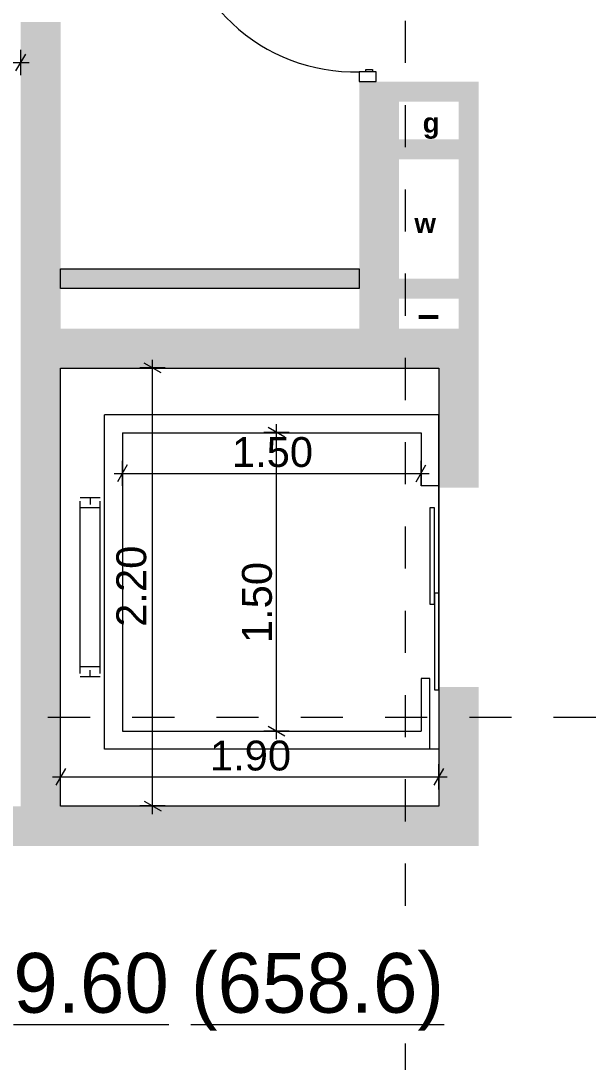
# Model space of a CAD drawing. Header units: millimetres. Extents: x 475206255 to 476720147, y 4620882299 to 4621447368.
# Drawn here: x 475243224 to 475246079, y 4621152881 to 4621158112 of the extents above; entities that cross this region are included whole.
import ezdxf

# ---------------------------------------------------------------- set-up
doc = ezdxf.new("R2010")
doc.units = ezdxf.units.MM
doc.header["$MEASUREMENT"] = 0
doc.set_wipeout_variables(frame=1)
doc.linetypes.add('Dashed', pattern=[423.333333, 211.666667, -211.666667])
doc.linetypes.add('Wipeout_Contour', pattern=[1000, 0, -1000])
for name, color, linetype, lineweight in [('2D Drafting - General_Pen_No__1_Pen_No__7_Pen_No__7', 7, 'Continuous', 0), ('2D Drafting - General_Pen_No__250_Pen_No__7_Pen_No__7', 7, 'Continuous', 0), ('Doors_Pen_No__7_Pen_No__7_Pen_No__7', 7, 'Continuous', 0), ('G-Anno-Nplt_Pen_No__7', 7, 'Continuous', 0), ('New_._Pen_No__1', 1, 'Continuous', 0), ('New_2D Drafting - General_Pen_No__250_Pen_No__7_Pen_No__154', 154, 'Continuous', 0), ('New_2D Drafting - General_Pen_No__250_Pen_No__7_Pen_No__250', 7, 'Continuous', 0), ('New_2D Drafting - General_Pen_No__250_Pen_No__7_Pen_No__7', 7, 'Continuous', 0), ('New_2D Drafting - General_Pen_No__30_Pen_No__9_Pen_No__9_Pen_No__4', 7, 'Continuous', 0), ('New_2D Drafting - General_Pen_No__30_Pen_No__9_Pen_No__9_Pen_No__7', 7, 'Continuous', 0), ('New_R03_Nakveti_Pen_No__250', 7, 'Continuous', 0), ('New_R03_Nakveti_Pen_No__4', 7, 'Continuous', 0), ('New_shenobebi_Pen_No__1', 1, 'Continuous', 0), ('New_shenobebi_Pen_No__7', 7, 'Continuous', 0), ('zoma_Pen_No__142', 142, 'Continuous', 0)]:
    doc.layers.add(name, color=color, linetype=linetype, lineweight=lineweight)
doc.layers.add('zoma', color=7, linetype='Continuous')
doc.styles.add('GENERATED_STYLE_2', font='arial.ttf')
doc.styles.add('GENERATED_STYLE_6', font='avaza.ttf')
doc.styles.add('GENERATED_STYLE_7', font='arialbd.ttf')
doc.dimstyles.new('GENERATED_STYLE__3', dxfattribs={"dimtxt": 200, "dimasz": 64.421331, "dimexe": 0.18, "dimexo": 3, "dimgap": 0, "dimtad": 1, "dimtih": 1, "dimtoh": 1, "dimlfac": 0.001, "dimzin": 0, "dimdsep": 46, "dimtxsty": 'GENERATED_STYLE_2', "dimblk": 'ARROWHEAD_2', "dimblk1": 'ARROWHEAD_2', "dimblk2": 'ARROWHEAD_2', "dimcen": 0.09, "dimclrd": 142, "dimclre": 142, "dimclrt": 142, "dimadec": 0, "dimazin": 0, "dimtfac": 1, "dimtdec": 4, "dimtmove": 0, "dimatfit": 3, "dimfxl": 1, "dimtolj": 1, "dimtzin": 0, "dimarcsym": 0})
doc.dimstyles.new('GENERATED_STYLE__5', dxfattribs={"dimtxt": 150, "dimasz": 64.421331, "dimexe": 0.18, "dimexo": 3, "dimgap": 0, "dimtad": 1, "dimtih": 1, "dimtoh": 1, "dimlfac": 0.001, "dimzin": 0, "dimdsep": 46, "dimtxsty": 'GENERATED_STYLE_2', "dimblk": 'ARROWHEAD_2', "dimblk1": 'ARROWHEAD_2', "dimblk2": 'ARROWHEAD_2', "dimcen": 0.09, "dimclrd": 142, "dimclre": 142, "dimclrt": 142, "dimadec": 0, "dimazin": 0, "dimtfac": 1, "dimtdec": 4, "dimtmove": 0, "dimatfit": 3, "dimfxl": 1, "dimtolj": 1, "dimtzin": 0, "dimarcsym": 0})
doc.dimstyles.new('GENERATED_STYLE__6', dxfattribs={"dimtxt": 150, "dimasz": 64.421331, "dimexe": 0.18, "dimexo": 3, "dimgap": 0, "dimtad": 1, "dimlfac": 0.001, "dimzin": 0, "dimdsep": 46, "dimtxsty": 'GENERATED_STYLE_2', "dimblk": 'ARROWHEAD_2', "dimblk1": 'ARROWHEAD_2', "dimblk2": 'ARROWHEAD_2', "dimcen": 0.09, "dimclrd": 142, "dimclre": 142, "dimclrt": 142, "dimadec": 0, "dimazin": 0, "dimtfac": 1, "dimtdec": 4, "dimtmove": 2, "dimatfit": 3, "dimfxl": 1, "dimtolj": 1, "dimtzin": 0, "dimarcsym": 0})
doc.dimstyles.new('GENERATED_STYLE__7', dxfattribs={"dimtxt": 150, "dimasz": 64.421331, "dimexe": 0.18, "dimexo": 3, "dimgap": 0, "dimtad": 1, "dimlfac": 0.001, "dimzin": 0, "dimdsep": 46, "dimtxsty": 'GENERATED_STYLE_2', "dimblk": 'ARROWHEAD_2', "dimblk1": 'ARROWHEAD_2', "dimblk2": 'ARROWHEAD_2', "dimcen": 0.09, "dimclrd": 142, "dimclre": 142, "dimclrt": 142, "dimadec": 0, "dimazin": 0, "dimtfac": 1, "dimtdec": 4, "dimtmove": 0, "dimatfit": 3, "dimfxl": 1, "dimtolj": 1, "dimtzin": 0, "dimarcsym": 0})
doc.dimstyles.new('GENERATED_STYLE__9', dxfattribs={"dimtxt": 200, "dimasz": 64.421331, "dimexe": 0.18, "dimexo": 3, "dimgap": 0, "dimtad": 1, "dimlfac": 0.001, "dimzin": 0, "dimdsep": 46, "dimtxsty": 'GENERATED_STYLE_2', "dimblk": 'ARROWHEAD_2', "dimblk1": 'ARROWHEAD_2', "dimblk2": 'ARROWHEAD_2', "dimcen": 0.09, "dimclrd": 142, "dimclre": 142, "dimclrt": 142, "dimadec": 0, "dimazin": 0, "dimtfac": 1, "dimtdec": 4, "dimtmove": 0, "dimatfit": 3, "dimfxl": 1, "dimtolj": 1, "dimtzin": 0, "dimarcsym": 0})

# ---------------------------------------------------------------- blocks, each defined once
blk = doc.blocks.new('*D145', base_point=(475826095.8, 4621095193.2))
at = {"layer": 'zoma_Pen_No__142', "color": 142, "linetype": 'Continuous', "lineweight": 0, "transparency": 16777216}
for p, q in [((475243448.8, 4621154356.4), (475243399.9, 4621154271.6)), ((475243424.3, 4621154250.4), (475243424.3, 4621154377.6)), ((475245299.9, 4621154271.6), (475245348.8, 4621154356.4)), ((475245324.3, 4621154250.4), (475245324.3, 4621154377.6)), ((475243382.9, 4621154314), (475243424.3, 4621154314)), ((475243424.3, 4621154314), (475245324.3, 4621154314)), ((475245324.3, 4621154314), (475245365.8, 4621154314))]:
    blk.add_line(p, q, dxfattribs=at)
at = {"layer": 'zoma_Pen_No__142', "color": 142, "lineweight": 0, "transparency": 16777216, "insert": (475244174.2, 4621154344), "char_height": 150, "attachment_point": 7, "style": 'GENERATED_STYLE_2'}
blk.add_mtext('\\A1;{\\pql;\\fArial|b0|i0|c204|p0;\\W1.000000;1.90}', dxfattribs=at)
blk = doc.blocks.new('ARROWHEAD_2')
at = {"color": 0, "linetype": 'Continuous', "lineweight": 0}
for p, q in [((0, 0), (-1, 0)), ((-0.378, -0.655), (0.378, 0.655))]:
    blk.add_line(p, q, dxfattribs=at)
blk = doc.blocks.new('*D146', base_point=(475826095.8, 4621095193.2))
at = {"layer": 'zoma_Pen_No__142', "color": 142, "linetype": 'Continuous', "lineweight": 0, "transparency": 16777216}
for p, q in [((475244508.5, 4621156044.3), (475244508.5, 4621156085.7)), ((475244572.1, 4621156044.3), (475244444.9, 4621156044.3)), ((475244550.9, 4621156019.8), (475244466.1, 4621156068.7)), ((475244508.5, 4621154544.3), (475244508.5, 4621156044.3)), ((475244466.1, 4621154568.7), (475244550.9, 4621154519.8)), ((475244572.1, 4621154544.3), (475244444.9, 4621154544.3)), ((475244508.5, 4621154502.8), (475244508.5, 4621154544.3))]:
    blk.add_line(p, q, dxfattribs=at)
at = {"layer": 'zoma_Pen_No__142', "color": 142, "lineweight": 0, "transparency": 16777216, "insert": (475244487.5, 4621154985.6), "char_height": 150, "attachment_point": 7, "rotation": 90, "style": 'GENERATED_STYLE_2'}
blk.add_mtext('\\A1;{\\pql;\\fArial|b0|i0|c204|p0;\\W1.000000;1.50}', dxfattribs=at)
blk = doc.blocks.new('*D147', base_point=(475826095.8, 4621095193.2))
at = {"layer": 'zoma_Pen_No__142', "color": 142, "linetype": 'Continuous', "lineweight": 0, "transparency": 16777216}
for p, q in [((475243759.1, 4621155880.9), (475243710.2, 4621155796.2)), ((475243734.7, 4621155775), (475243734.7, 4621155902.1)), ((475245210.2, 4621155796.2), (475245259.1, 4621155880.9)), ((475245234.7, 4621155775), (475245234.7, 4621155902.1)), ((475243693.2, 4621155838.5), (475243734.7, 4621155838.5)), ((475243734.7, 4621155838.5), (475245234.7, 4621155838.5)), ((475245234.7, 4621155838.5), (475245276.1, 4621155838.5))]:
    blk.add_line(p, q, dxfattribs=at)
at = {"layer": 'zoma_Pen_No__142', "color": 142, "lineweight": 0, "transparency": 16777216, "insert": (475244284.5, 4621155868.5), "char_height": 150, "attachment_point": 7, "style": 'GENERATED_STYLE_2'}
blk.add_mtext('\\A1;{\\pql;\\fArial|b0|i0|c204|p0;\\W1.000000;1.50}', dxfattribs=at)
blk = doc.blocks.new('*D148', base_point=(475826095.8, 4621095193.2))
at = {"layer": 'zoma_Pen_No__142', "color": 142, "linetype": 'Continuous', "lineweight": 0, "transparency": 16777216}
for p, q in [((475243886.3, 4621156367.7), (475243886.3, 4621156409.1)), ((475243949.9, 4621156367.7), (475243822.7, 4621156367.7)), ((475243928.7, 4621156343.2), (475243843.9, 4621156392.1)), ((475243886.3, 4621154167.7), (475243886.3, 4621156367.7)), ((475243949.9, 4621154167.7), (475243822.7, 4621154167.7)), ((475243843.9, 4621154192.1), (475243928.7, 4621154143.2)), ((475243886.3, 4621154126.2), (475243886.3, 4621154167.7))]:
    blk.add_line(p, q, dxfattribs=at)
at = {"layer": 'zoma_Pen_No__142', "color": 142, "lineweight": 0, "transparency": 16777216, "insert": (475243856.3, 4621155067.5), "char_height": 150, "attachment_point": 7, "rotation": 90, "style": 'GENERATED_STYLE_2'}
blk.add_mtext('\\A1;{\\pql;\\fArial|b0|i0|c204|p0;\\W1.000000;2.20}', dxfattribs=at)
blk = doc.blocks.new('*D165', base_point=(475826095.8, 4621095193.2))
at = {"layer": 'zoma_Pen_No__142', "color": 142, "linetype": 'Continuous', "lineweight": 0, "transparency": 16777216}
for p, q in [((475299175.7, 4621159381.7), (475299091, 4621159430.6)), ((475299133.3, 4621159406.2), (475299133.3, 4621159447.6)), ((475299196.9, 4621159406.2), (475299069.8, 4621159406.2)), ((475299133.3, 4621144206.2), (475299133.3, 4621159406.2)), ((475299196.9, 4621144206.2), (475299069.8, 4621144206.2)), ((475299091, 4621144230.6), (475299175.7, 4621144181.7)), ((475299133.3, 4621144164.7), (475299133.3, 4621144206.2))]:
    blk.add_line(p, q, dxfattribs=at)
at = {"layer": 'zoma_Pen_No__142', "color": 142, "lineweight": 0, "transparency": 16777216, "insert": (475299093.3, 4621151463), "char_height": 200, "attachment_point": 7, "rotation": 90, "style": 'GENERATED_STYLE_2'}
blk.add_mtext('\\A1;{\\pql;\\fArial|b0|i0|c204|p0;\\W1.000000;15.20}', dxfattribs=at)
blk = doc.blocks.new('*D172', base_point=(475826095.8, 4621095193.2))
at = {"layer": 'zoma_Pen_No__142', "color": 142, "linetype": 'Continuous', "lineweight": 0, "transparency": 16777216}
for p, q in [((475298407.8, 4621154206.2), (475298280.6, 4621154206.2)), ((475298301.8, 4621154230.6), (475298386.6, 4621154181.7)), ((475298344.2, 4621152606.2), (475298344.2, 4621154206.2)), ((475298301.8, 4621152630.6), (475298386.6, 4621152581.7)), ((475298407.8, 4621152606.2), (475298280.6, 4621152606.2))]:
    blk.add_line(p, q, dxfattribs=at)
at = {"layer": 'zoma_Pen_No__142', "color": 142, "lineweight": 0, "transparency": 16777216, "insert": (475298304.2, 4621153139.2), "char_height": 200, "attachment_point": 7, "rotation": 90, "style": 'GENERATED_STYLE_2'}
blk.add_mtext('\\A1;{\\pql;\\fArial|b0|i0|c204|p0;\\W1.000000;1.60}', dxfattribs=at)
blk = doc.blocks.new('*D173', base_point=(475826095.8, 4621095193.2))
at = {"layer": 'zoma_Pen_No__142', "color": 142, "linetype": 'Continuous', "lineweight": 0, "transparency": 16777216}
for p, q in [((475298301.8, 4621159030.6), (475298386.6, 4621158981.7)), ((475298407.8, 4621159006.2), (475298280.6, 4621159006.2)), ((475298344.2, 4621154206.2), (475298344.2, 4621159006.2)), ((475298407.8, 4621154206.2), (475298280.6, 4621154206.2)), ((475298301.8, 4621154230.6), (475298386.6, 4621154181.7))]:
    blk.add_line(p, q, dxfattribs=at)
at = {"layer": 'zoma_Pen_No__142', "color": 142, "lineweight": 0, "transparency": 16777216, "char_height": 200, "attachment_point": 7, "rotation": 90, "style": 'GENERATED_STYLE_2'}
for s, insert in [('\\A1;{\\pql;\\fArial|b0|i0|c204|p0;\\W1.000000;0.40}', (475298304.2, 4621158447.8)), ('\\A1;{\\pql;\\fArial|b0|i0|c204|p0;\\W1.000000;4.80}', (475298304.2, 4621156339.2))]:
    blk.add_mtext(s, dxfattribs=dict(at, insert=insert))
blk = doc.blocks.new('*D415', base_point=(475826095.8, 4621095193.2))
at = {"layer": 'zoma_Pen_No__142', "color": 142, "linetype": 'Continuous', "lineweight": 0, "transparency": 16777216}
for p, q in [((475241824.3, 4621157838.5), (475241824.3, 4621157965.6)), ((475243224.3, 4621157838.5), (475243224.3, 4621157965.6)), ((475241848.8, 4621157944.4), (475241799.9, 4621157859.7)), ((475243199.9, 4621157859.7), (475243248.8, 4621157944.4)), ((475241782.9, 4621157902), (475241824.3, 4621157902)), ((475241824.3, 4621157902), (475243224.3, 4621157902)), ((475243224.3, 4621157902), (475243265.8, 4621157902))]:
    blk.add_line(p, q, dxfattribs=at)
at = {"layer": 'zoma_Pen_No__142', "color": 142, "lineweight": 0, "transparency": 16777216, "insert": (475242324.2, 4621157932), "char_height": 150, "attachment_point": 7, "style": 'GENERATED_STYLE_2'}
blk.add_mtext('\\A1;{\\pql;\\fArial|b0|i0|c204|p0;\\W1.000000;1.40}', dxfattribs=at)
blk = doc.blocks.new('*D1334', base_point=(475826095.8, 4621095193.2))
at = {"layer": 'zoma_Pen_No__142', "color": 142, "linetype": 'Continuous', "lineweight": 0, "transparency": 16777216}
for p, q in [((475240519.4, 4621160358.8), (475240519.4, 4621160486)), ((475247019.4, 4621160358.8), (475247019.4, 4621160486)), ((475240543.8, 4621160464.8), (475240494.9, 4621160380)), ((475240519.4, 4621160422.4), (475247019.4, 4621160422.4)), ((475247043.8, 4621160464.8), (475246994.9, 4621160380))]:
    blk.add_line(p, q, dxfattribs=at)
at = {"layer": 'zoma_Pen_No__142', "color": 142, "lineweight": 0, "transparency": 16777216, "char_height": 200, "attachment_point": 7, "style": 'GENERATED_STYLE_2'}
for s, insert in [('\\A1;{\\pql;\\fArial|b0|i0|c204|p0;\\W1.000000;6.50}', (475243502.4, 4621160462.4)), ('\\A1;{\\pql;\\fArial|b0|i0|c204|p0;\\W1.000000;0.40}', (475246461, 4621160462.4))]:
    blk.add_mtext(s, dxfattribs=dict(at, insert=insert))
blk = doc.blocks.new('*D1393', base_point=(475826095.8, 4621095193.2))
at = {"layer": 'zoma_Pen_No__142', "color": 142, "linetype": 'Continuous', "lineweight": 0, "transparency": 16777216}
for p, q in [((475240519.4, 4621209735.5), (475240519.4, 4621209862.6)), ((475247019.4, 4621209735.5), (475247019.4, 4621209862.6)), ((475240543.8, 4621209841.4), (475240494.9, 4621209756.6)), ((475240519.4, 4621209799), (475247019.4, 4621209799)), ((475247043.8, 4621209841.4), (475246994.9, 4621209756.6))]:
    blk.add_line(p, q, dxfattribs=at)
at = {"layer": 'zoma_Pen_No__142', "color": 142, "lineweight": 0, "transparency": 16777216, "char_height": 200, "attachment_point": 7, "style": 'GENERATED_STYLE_2'}
for s, insert in [('\\A1;{\\pql;\\fArial|b0|i0|c204|p0;\\W1.000000;6.50}', (475243502.4, 4621209839)), ('\\A1;{\\pql;\\fArial|b0|i0|c204|p0;\\W1.000000;0.40}', (475246461, 4621209839))]:
    blk.add_mtext(s, dxfattribs=dict(at, insert=insert))
blk = doc.blocks.new('*D1417', base_point=(475826095.8, 4621095193.2))
at = {"layer": 'zoma_Pen_No__142', "color": 142, "linetype": 'Continuous', "lineweight": 0, "transparency": 16777216}
for p, q in [((475240543.8, 4621191296.5), (475240494.9, 4621191211.7)), ((475240519.4, 4621191190.5), (475240519.4, 4621191317.7)), ((475247043.8, 4621191296.5), (475246994.9, 4621191211.7)), ((475247019.4, 4621191190.5), (475247019.4, 4621191317.7)), ((475240519.4, 4621191254.1), (475247019.4, 4621191254.1))]:
    blk.add_line(p, q, dxfattribs=at)
at = {"layer": 'zoma_Pen_No__142', "color": 142, "lineweight": 0, "transparency": 16777216, "char_height": 200, "attachment_point": 7, "style": 'GENERATED_STYLE_2'}
for s, insert in [('\\A1;{\\pql;\\fArial|b0|i0|c204|p0;\\W1.000000;6.50}', (475243502.4, 4621191294.1)), ('\\A1;{\\pql;\\fArial|b0|i0|c204|p0;\\W1.000000;0.40}', (475246461, 4621191294.1))]:
    blk.add_mtext(s, dxfattribs=dict(at, insert=insert))
blk = doc.blocks.new('*D1451', base_point=(475826095.8, 4621095193.2))
at = {"layer": 'zoma_Pen_No__142', "color": 142, "linetype": 'Continuous', "lineweight": 0, "transparency": 16777216}
for p, q in [((475240543.8, 4621259031.2), (475240494.9, 4621258946.4)), ((475240519.4, 4621258925.2), (475240519.4, 4621259052.4)), ((475247043.8, 4621259031.2), (475246994.9, 4621258946.4)), ((475247019.4, 4621258925.2), (475247019.4, 4621259052.4)), ((475240519.4, 4621258988.8), (475247019.4, 4621258988.8))]:
    blk.add_line(p, q, dxfattribs=at)
at = {"layer": 'zoma_Pen_No__142', "color": 142, "lineweight": 0, "transparency": 16777216, "char_height": 200, "attachment_point": 7, "style": 'GENERATED_STYLE_2'}
for s, insert in [('\\A1;{\\pql;\\fArial|b0|i0|c204|p0;\\W1.000000;6.50}', (475243502.4, 4621259028.8)), ('\\A1;{\\pql;\\fArial|b0|i0|c204|p0;\\W1.000000;0.40}', (475246461, 4621259028.8))]:
    blk.add_mtext(s, dxfattribs=dict(at, insert=insert))
blk = doc.blocks.new('*D1475', base_point=(475826095.8, 4621095193.2))
at = {"layer": 'zoma_Pen_No__142', "color": 142, "linetype": 'Continuous', "lineweight": 0, "transparency": 16777216}
for p, q in [((475240519.4, 4621240380.3), (475240519.4, 4621240507.4)), ((475247019.4, 4621240380.3), (475247019.4, 4621240507.4)), ((475240543.8, 4621240486.2), (475240494.9, 4621240401.5)), ((475247043.8, 4621240486.2), (475246994.9, 4621240401.5)), ((475240519.4, 4621240443.8), (475247019.4, 4621240443.8))]:
    blk.add_line(p, q, dxfattribs=at)
at = {"layer": 'zoma_Pen_No__142', "color": 142, "lineweight": 0, "transparency": 16777216, "char_height": 200, "attachment_point": 7, "style": 'GENERATED_STYLE_2'}
for s, insert in [('\\A1;{\\pql;\\fArial|b0|i0|c204|p0;\\W1.000000;6.50}', (475243502.4, 4621240483.8)), ('\\A1;{\\pql;\\fArial|b0|i0|c204|p0;\\W1.000000;0.40}', (475246461, 4621240483.8))]:
    blk.add_mtext(s, dxfattribs=dict(at, insert=insert))

msp = doc.modelspace()

# ---------------------------------------------------------------- hatches: boundary and pattern name
at = {"layer": '2D Drafting - General_Pen_No__250_Pen_No__7_Pen_No__7', "linetype": 'Continuous', "lineweight": 0}
for points in [[(475243424.343, 4621158106.124), (475243424.343, 4621156566.092), (475243224.343, 4621156566.092), (475243224.343, 4621158106.124)], [(475244924.342, 4621157806.124), (475245124.343, 4621157806.124), (475245124.343, 4621156566.092), (475244924.342, 4621156566.092)]]:
    msp.add_hatch(color=7, dxfattribs=at).paths.add_polyline_path(points)
at = {"layer": 'G-Anno-Nplt_Pen_No__7', "linetype": 'Continuous', "lineweight": 0}
msp.add_hatch(color=7, dxfattribs=at).paths.add_polyline_path([(475243224.343, 4621153966.092), (475240324.343, 4621153966.092), (475240324.343, 4621154166.092), (475243224.343, 4621154166.092)])
at = {"layer": 'New_2D Drafting - General_Pen_No__250_Pen_No__7_Pen_No__154', "linetype": 'Continuous', "lineweight": 0}
for points in [[(475243224.343, 4621156566.092), (475243424.343, 4621156566.092), (475245524.343, 4621156566.092), (475245524.343, 4621155766.092), (475245324.343, 4621155766.092), (475245324.343, 4621156366.092), (475243424.343, 4621156366.092), (475243224.343, 4621156366.092)], [(475243224.343, 4621156366.092), (475243424.343, 4621156366.092), (475243424.343, 4621154166.092), (475245324.343, 4621154166.092), (475245324.343, 4621154766.092), (475245524.343, 4621154766.092), (475245524.343, 4621153966.092), (475243224.343, 4621153966.092), (475243224.343, 4621154166.092)]]:
    msp.add_hatch(color=154, dxfattribs=at).paths.add_polyline_path(points)
at = {"layer": 'New_2D Drafting - General_Pen_No__250_Pen_No__7_Pen_No__7', "linetype": 'Continuous', "lineweight": 0}
msp.add_hatch(color=7, dxfattribs=at).paths.add_polyline_path([(475243424.343, 4621156766.637), (475243424.343, 4621156866.637), (475244924.343, 4621156866.637), (475244924.343, 4621156766.637)])
at = {"layer": 'New_2D Drafting - General_Pen_No__30_Pen_No__9_Pen_No__9_Pen_No__4', "linetype": 'Continuous', "lineweight": 0}
msp.add_hatch(color=7, dxfattribs=at).paths.add_polyline_path([(475245424.343, 4621157806.124), (475245424.343, 4621157706.092), (475245124.343, 4621157706.092), (475245124.343, 4621157806.124)])
at = {"layer": 'New_2D Drafting - General_Pen_No__30_Pen_No__9_Pen_No__9_Pen_No__7', "linetype": 'Continuous', "lineweight": 0}
for points in [[(475245524.343, 4621157806.124), (475245524.343, 4621156566.092), (475245424.343, 4621156566.092), (475245424.343, 4621157806.124)], [(475245124.343, 4621157416.092), (475245124.343, 4621157516.092), (475245424.343, 4621157516.092), (475245424.343, 4621157416.092)], [(475245124.343, 4621156716.094), (475245124.343, 4621156816.094), (475245424.343, 4621156816.094), (475245424.343, 4621156716.094)]]:
    msp.add_hatch(color=7, dxfattribs=at).paths.add_polyline_path(points)

# ---------------------------------------------------------------- linework, layer by layer
at = {"layer": '2D Drafting - General_Pen_No__1_Pen_No__7_Pen_No__7', "color": 7, "linetype": 'Continuous', "lineweight": 0}
msp.add_arc((475244899.342, 4621158748.402), 893.239, 181.603806, 271.603806, dxfattribs=at)
at = {"layer": 'Doors_Pen_No__7_Pen_No__7_Pen_No__7', "color": 7, "linetype": 'Continuous', "lineweight": 0, "flags": 128}
for points in [[(475244991.009, 4621157866.624), (475244991.009, 4621157855.513), (475244957.675, 4621157855.513), (475244957.675, 4621157866.624)], [(475245009.009, 4621157806.124), (475245009.009, 4621157855.513), (475244924.342, 4621157855.513), (475244924.342, 4621157806.124)]]:
    msp.add_lwpolyline(points, close=True, dxfattribs=at)
at = {"layer": 'New_2D Drafting - General_Pen_No__250_Pen_No__7_Pen_No__250', "color": 7, "linetype": 'Continuous', "lineweight": 0, "flags": 128}
msp.add_lwpolyline([(475243424.343, 4621156766.637), (475243424.343, 4621156866.637), (475244924.343, 4621156866.637), (475244924.343, 4621156766.637)], close=True, dxfattribs=at)
at = {"layer": 'New_R03_Nakveti_Pen_No__250', "color": 7, "linetype": 'Continuous', "lineweight": 0}
for p, q in [((475243622.783, 4621155716.092), (475243522.783, 4621155716.092)), ((475243572.783, 4621155716.092), (475243572.783, 4621155682.758)), ((475243522.783, 4621154832.758), (475243522.783, 4621155699.425)), ((475243622.783, 4621155666.092), (475243522.783, 4621155666.092)), ((475243622.783, 4621154832.758), (475243622.783, 4621155699.425)), ((475243622.783, 4621154866.092), (475243522.783, 4621154866.092)), ((475243572.783, 4621154816.092), (475243572.783, 4621154849.425)), ((475243622.783, 4621154816.092), (475243522.783, 4621154816.092))]:
    msp.add_line(p, q, dxfattribs=at)
at = {"layer": 'New_R03_Nakveti_Pen_No__4', "color": 7, "linetype": 'Continuous', "lineweight": 0}
for p, q in [((475243644.971, 4621154453.021), (475243644.971, 4621156132.393)), ((475245324.343, 4621156132.393), (475243644.971, 4621156132.393)), ((475245324.343, 4621155777.76), (475245324.343, 4621156132.393)), ((475243734.657, 4621156042.707), (475243734.657, 4621154542.707)), ((475243734.657, 4621156042.707), (475245234.657, 4621156042.707)), ((475245234.657, 4621156042.707), (475245234.657, 4621155777.76)), ((475245234.657, 4621155777.76), (475245324.343, 4621155777.76)), ((475245324.343, 4621154807.655), (475245324.343, 4621155777.76)), ((475245279.5, 4621154807.655), (475245234.657, 4621154807.655)), ((475245234.657, 4621154807.655), (475245234.657, 4621154542.707)), ((475245279.5, 4621154453.021), (475245279.5, 4621154807.655)), ((475245324.343, 4621154807.655), (475245324.343, 4621154453.021)), ((475243734.657, 4621154542.707), (475245234.657, 4621154542.707)), ((475245324.343, 4621154453.021), (475243644.971, 4621154453.021))]:
    msp.add_line(p, q, dxfattribs=at)
for points in [[(475245301.921, 4621155180.6), (475245301.921, 4621155665.652), (475245279.5, 4621155665.652), (475245279.5, 4621155180.6)], [(475245324.343, 4621154751.601), (475245324.343, 4621155236.653), (475245301.921, 4621155236.653), (475245301.921, 4621154751.601)]]:
    msp.add_lwpolyline(points, close=True, dxfattribs=at)
at = {"layer": 'New_shenobebi_Pen_No__1', "color": 1, "linetype": 'Dashed', "lineweight": 0}
for points in [[(475245156.33, 4621139696.739), (475245156.33, 4621162989.961)], [(475301569.033, 4621154611.496), (475228397.966, 4621154611.496)]]:
    msp.add_lwpolyline(points, dxfattribs=at)
at = {"layer": 'New_shenobebi_Pen_No__7', "color": 7, "linetype": 'Continuous', "lineweight": 0}
msp.add_lwpolyline([(475243424.343, 4621154166.092), (475243424.343, 4621156366.092), (475245324.343, 4621156366.092), (475245324.343, 4621154166.092)], close=True, dxfattribs=at)

# ---------------------------------------------------------------- texts
at = {"layer": 'New_._Pen_No__1', "color": 1, "linetype": 'Continuous', "lineweight": 0, "char_height": 100, "attachment_point": 2, "style": 'GENERATED_STYLE_7'}
for s, insert in [('\\A1;{\\pqc;\\fArial|b1|i0|c204|p0;\\W1.000000;g}', (475245285.627, 4621157649.246)), ('\\A1;{\\pqc;\\fArial|b1|i0|c204|p0;\\W1.000000;w}', (475245255.564, 4621157145.032))]:
    msp.add_mtext(s, dxfattribs=dict(at, insert=insert))
at = {"layer": 'New_._Pen_No__1', "color": 1, "linetype": 'Continuous', "lineweight": 0, "insert": (475245222.325, 4621156623.505), "char_height": 100, "attachment_point": 2, "rotation": 90, "style": 'GENERATED_STYLE_7'}
msp.add_mtext('\\A1;{\\pqc;\\fArial|b1|i0|c204|p0;\\W1.000000;I}', dxfattribs=at)

# ---------------------------------------------------------------- dimensions: what is measured, and where the dimension line sits
at = {"layer": 'zoma', "color": 142, "linetype": 'Continuous', "lineweight": 0}
for base, p1, p2, dimstyle, picture, middle in [((475247019.369, 4621258988.783), (475240519.369, 4621024556.839), (475247019.369, 4621024556.839), 'GENERATED_STYLE__3', '*D1451', (475243761.365, 4621259128.783)), ((475247019.369, 4621240443.837), (475240519.369, 4621006027.167), (475247019.369, 4621006027.167), 'GENERATED_STYLE__3', '*D1475', (475243761.365, 4621240583.837)), ((475247019.369, 4621209799.032), (475240519.369, 4621024556.839), (475247019.369, 4621024556.839), 'GENERATED_STYLE__3', '*D1393', (475243761.365, 4621209939.032)), ((475247019.369, 4621191254.086), (475240519.369, 4621006027.167), (475247019.369, 4621006027.167), 'GENERATED_STYLE__3', '*D1417', (475243761.365, 4621191394.086)), ((475247019.369, 4621160422.38), (475240519.369, 4621024556.839), (475247019.369, 4621024556.839), 'GENERATED_STYLE__3', '*D1334', (475243761.365, 4621160562.38)), ((475243224.343, 4621157902.036), (475241824.343, 4621158128.973), (475243224.343, 4621158176.472), 'GENERATED_STYLE__5', '*D415', (475242518.34, 4621158007.036)), ((475245234.657, 4621155838.546), (475243734.657, 4621156042.707), (475245234.657, 4621156042.707), 'GENERATED_STYLE__5', '*D147', (475244478.654, 4621155943.546)), ((475245324.343, 4621154314.023), (475243424.343, 4621154414.008), (475245324.343, 4621154414.008), 'GENERATED_STYLE__5', '*D145', (475244368.34, 4621154419.023))]:
    dim = msp.add_linear_dim(base=base, p1=p1, p2=p2, dimstyle=dimstyle, dxfattribs=at)
    dim.commit()
    dim.dimension.update_dxf_attribs({"geometry": picture, "text_midpoint": middle, "dimtype": 160})
for base, p1, p2, dimstyle, picture, middle in [((475299133.337, 4621159406.167), (475233116.313, 4621144206.167), (475233116.313, 4621159406.167), 'GENERATED_STYLE__9', '*D165', (475298993.337, 4621151797.994)), ((475298344.209, 4621159006.167), (475233116.313, 4621154206.169), (475233116.313, 4621159006.167), 'GENERATED_STYLE__9', '*D173', (475298204.209, 4621156598.164)), ((475243886.284, 4621156367.66), (475243911.315, 4621154167.66), (475244028.122, 4621156367.66), 'GENERATED_STYLE__7', '*D148', (475243781.284, 4621155261.657)), ((475244508.499, 4621156044.276), (475244712.068, 4621154544.276), (475244685.97, 4621156044.276), 'GENERATED_STYLE__6', '*D146', (475244412.499, 4621155179.825)), ((475298344.209, 4621154206.169), (475233116.568, 4621152606.167), (475233116.313, 4621154206.169), 'GENERATED_STYLE__9', '*D172', (475298204.209, 4621153398.164))]:
    dim = msp.add_linear_dim(base=base, p1=p1, p2=p2, angle=90, dimstyle=dimstyle, dxfattribs=at)
    dim.commit()
    dim.dimension.update_dxf_attribs({"geometry": picture, "text_midpoint": middle, "dimtype": 160, "text_rotation": 90})

# ---------------------------------------------------------------- next in the draw order: wipeouts: each hides what was drawn before it
at = {"color": 1, "linetype": 'Wipeout_Contour', "lineweight": 0, "ltscale": 23227630834.1846}
msp.add_wipeout([(475242557.704, 4621152974.922), (475245398.704, 4621152974.922), (475245398.704, 4621153510.822), (475242557.704, 4621153510.822)], dxfattribs=at).dxf.layer = 'New_._Pen_No__1'

# ---------------------------------------------------------------- next in the draw order: texts
at = {"layer": 'New_._Pen_No__1', "color": 1, "linetype": 'Continuous', "lineweight": 0, "insert": (475243978.204, 4621153438.157), "char_height": 308.823529, "attachment_point": 2, "style": 'GENERATED_STYLE_6'}
msp.add_mtext('\\A1;{\\pqc;\\fAvaza|b0|i0|c0|p0;\\W1.000000;O\\fArial|b0|i0|c204|p0;\\H1.029412x;\\W1.000000;+\\fAvaza|b0|i0|c0|p0;\\L\\H0.943673x;\\W1.000000;\\L9.60\\fAvaza|b0|i0|c0|p0;\\W1.000000; (658.6)}', dxfattribs=at)

doc.saveas('drawing.dxf')
